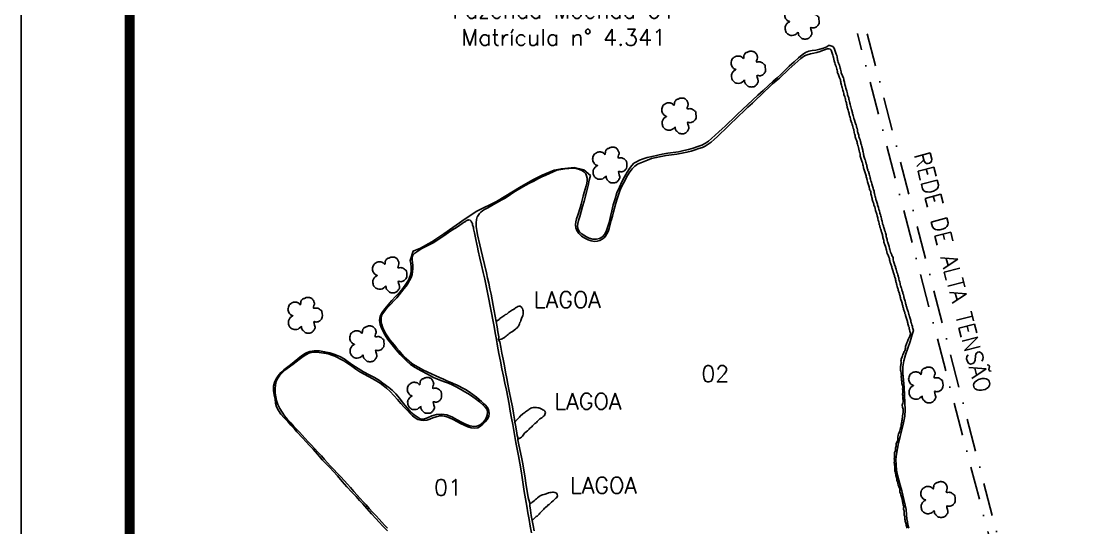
# Model space of a CAD drawing. Header units: metres. Extents: x 731556 to 734181, y 7842245 to 7845957.
# Drawn here: x 731556 to 732768, y 7844543 to 7845126 of the extents above; entities that cross this region are included whole.
import ezdxf
from ezdxf.enums import TextEntityAlignment as Align

# ---------------------------------------------------------------- set-up
doc = ezdxf.new("R2010")
doc.units = ezdxf.units.M
doc.header["$LTSCALE"] = 0.6
for name, pattern in [('CONTINUO', [0]), ('DASHDOT', [25.4, 12.7, -6.35, 0, -6.35]), ('LIN0', [0])]:
    doc.linetypes.add(name, pattern=pattern)
for name, color, linetype in [('0114001293', 1, 'Continuous'), ('0114001293001', 5, 'Continuous'), ('0114001293002', 5, 'Continuous'), ('LAGOA', 7, 'Continuous'), ('MARGEM', 5, 'Continuous'), ('MATO', 94, 'LIN0'), ('REDE_DE_LUZ', 6, 'Continuous'), ('RESERVA', 3, 'Continuous'), ('TEXTO', 7, 'Continuous')]:
    doc.layers.add(name, color=color, linetype=linetype)
doc.styles.add('Simplex', font='simplex.shx')

# ---------------------------------------------------------------- blocks, each defined once
blk = doc.blocks.new('MATO')
at = {"layer": 'MATO', "linetype": 'CONTINUO'}
blk.add_lwpolyline([(733467.07, 7843526.15), (733466.34, 7843525.48), (733465.48, 7843524.72), (733464.52, 7843524), (733463.43, 7843523.71), (733462.33, 7843523.59), (733461.27, 7843523.63), (733460.4, 7843523.81), (733459.63, 7843524.12), (733458.95, 7843524.53), (733458.31, 7843525.01), (733457.76, 7843525.56), (733457.31, 7843526.14), (733457, 7843526.7), (733456.78, 7843527.31), (733456.63, 7843527.99), (733456.48, 7843528.9), (733456.41, 7843529.83), (733456.44, 7843530.73), (733456.67, 7843531.39), (733456.98, 7843531.95), (733457.33, 7843532.45), (733457.59, 7843532.9), (733457.89, 7843533.32), (733458.26, 7843533.73), (733458.98, 7843534.19), (733459.65, 7843534.63), (733460.14, 7843535), (733459.93, 7843535.15), (733459.49, 7843535.26), (733458.95, 7843535.38), (733458.56, 7843535.6), (733458.17, 7843535.92), (733457.77, 7843536.35), (733457.27, 7843536.98), (733456.79, 7843537.71), (733456.39, 7843538.52), (733456.18, 7843539.35), (733456.09, 7843540.22), (733456.14, 7843541.11), (733456.39, 7843542.09), (733456.74, 7843543.01), (733457.14, 7843543.81), (733457.44, 7843544.23), (733457.78, 7843544.53), (733458.18, 7843544.78), (733458.76, 7843545.2), (733459.41, 7843545.6), (733460.09, 7843545.95), (733460.78, 7843546.11), (733461.45, 7843546.2), (733462.1, 7843546.21), (733462.67, 7843546.19), (733463.21, 7843546.11), (733463.7, 7843545.98), (733464.14, 7843545.84), (733464.55, 7843545.65), (733464.97, 7843545.4), (733465.47, 7843544.85), (733465.95, 7843544.38), (733466.36, 7843544.16), (733466.56, 7843544.8), (733466.69, 7843545.65), (733466.77, 7843546.53), (733466.86, 7843546.91), (733466.97, 7843547.21), (733467.13, 7843547.47), (733467.41, 7843547.93), (733467.75, 7843548.38), (733468.16, 7843548.79), (733468.65, 7843549.02), (733469.17, 7843549.2), (733469.71, 7843549.35), (733470.2, 7843549.6), (733470.7, 7843549.83), (733471.22, 7843550.02), (733471.77, 7843550.13), (733472.34, 7843550.18), (733472.91, 7843550.18), (733473.47, 7843550.15), (733474, 7843550.07), (733474.51, 7843549.95), (733474.98, 7843549.77), (733475.42, 7843549.54), (733475.82, 7843549.26), (733476.17, 7843548.97), (733476.49, 7843548.62), (733476.79, 7843548.22), (733477.1, 7843547.71), (733477.39, 7843547.14), (733477.63, 7843546.54), (733477.83, 7843546.01), (733477.95, 7843545.4), (733477.96, 7843544.68), (733477.62, 7843543.5), (733477.31, 7843542.34), (733477.19, 7843541.37), (733477.8, 7843541.2), (733478.61, 7843541.26), (733479.52, 7843541.4), (733480.19, 7843541.33), (733480.83, 7843541.18), (733481.44, 7843540.94), (733482.09, 7843540.51), (733482.7, 7843540.01), (733483.25, 7843539.5), (733483.67, 7843539.27), (733484.01, 7843538.94), (733484.26, 7843538.36), (733484.46, 7843536.92), (733484.56, 7843535.33), (733484.53, 7843533.79), (733484.26, 7843532.92), (733483.87, 7843532.26), (733483.41, 7843531.75), (733482.98, 7843531.21), (733482.49, 7843530.76), (733481.92, 7843530.39), (733481.18, 7843530.09), (733480.38, 7843529.88), (733479.58, 7843529.76), (733478.72, 7843529.99), (733478, 7843530.12), (733477.53, 7843529.94), (733477.78, 7843528.67), (733478.2, 7843527.17), (733478.62, 7843525.68), (733478.59, 7843524.92), (733478.41, 7843524.34), (733478.12, 7843523.86), (733477.76, 7843523.24), (733477.34, 7843522.66), (733476.89, 7843522.12), (733476.47, 7843521.69), (733476.03, 7843521.33), (733475.53, 7843521.04), (733474.92, 7843520.82), (733474.27, 7843520.66), (733473.6, 7843520.57), (733472.94, 7843520.56), (733472.3, 7843520.6), (733471.69, 7843520.69), (733471.19, 7843520.74), (733470.72, 7843520.87), (733470.26, 7843521.09), (733469.7, 7843521.56), (733469.14, 7843522.12), (733468.61, 7843522.71), (733468.17, 7843523.16), (733467.79, 7843523.64), (733467.5, 7843524.16), (733467.38, 7843524.96), (733467.28, 7843525.73), (733467.15, 7843526.37)], dxfattribs=at)

msp = doc.modelspace()

# ---------------------------------------------------------------- linework, layer by layer
at = {"layer": '0114001293'}
msp.add_lwpolyline([(732578.1, 7844543.2), (732577, 7844546.9), (732576.3, 7844550.5), (732575.8, 7844554), (732575.3, 7844558.4), (732574.8, 7844564.5), (732570.1, 7844586.1), (732568, 7844592.6), (732566.5, 7844598.5), (732565.1, 7844604.2), (732563.8, 7844609.8), (732563.3, 7844615.8), (732563.2, 7844621.9), (732563.8, 7844628.1), (732564.8, 7844634.7), (732566.2, 7844641.3), (732568, 7844648.4), (732570.1, 7844656.2), (732572, 7844664.3), (732573.3, 7844671.8), (732573.8, 7844679.3), (732573.6, 7844687.4), (732573.1, 7844696), (732572.5, 7844704.8), (732571.8, 7844713.3), (732571.2, 7844721.3), (732571, 7844728.7), (732572.1, 7844735.6), (732574.1, 7844742.3), (732576.8, 7844750.2), (732579.5, 7844757.9), (732582, 7844765.9), (732583.3, 7844770.2), (732583.2, 7844770.5), (732582.6, 7844772.5), (732582.3, 7844773.4), (732582.3, 7844773.7), (732582.3, 7844775.5), (732581.6, 7844776.5), (732581.6, 7844776.8), (732581.1, 7844778.3), (732580.7, 7844779.2), (732580.6, 7844779.6), (732580.5, 7844780.4), (732580.3, 7844781.8), (732579.3, 7844785.4), (732578.9, 7844786.6), (732578.5, 7844787.9), (732578.1, 7844788.9), (732577.5, 7844790.7), (732577.2, 7844792.1), (732576.8, 7844793), (732576.5, 7844794.1), (732576, 7844795.3), (732575.7, 7844796), (732575.6, 7844797.2), (732575.1, 7844798.5), (732574.8, 7844799.6), (732574.6, 7844800.8), (732574.3, 7844801.5), (732574.2, 7844802.5), (732573.9, 7844804), (732573.4, 7844805.4), (732572.7, 7844807.2), (732572.5, 7844807.9), (732572.3, 7844808.8), (732572.1, 7844809.8), (732571.7, 7844811.2), (732571.4, 7844812.1), (732571.2, 7844812.8), (732571, 7844814.1), (732570.2, 7844816), (732570, 7844816.6), (732569.8, 7844817.5), (732569.5, 7844819), (732569.1, 7844819.9), (732568.9, 7844820.8), (732568.5, 7844821.9), (732568.1, 7844823.5), (732568, 7844824.4), (732567.6, 7844825.8), (732567.1, 7844827.2), (732566.9, 7844827.7), (732566.7, 7844829.3), (732566.4, 7844830.8), (732565.7, 7844832.6), (732565.6, 7844833.2), (732565.4, 7844834.5), (732564.9, 7844835.7), (732564.7, 7844836.6), (732564.3, 7844837.6), (732563.5, 7844840.8), (732562.7, 7844842.7), (732562.5, 7844843.6), (732562.1, 7844844.8), (732561.7, 7844845.8), (732561.5, 7844846.6), (732561.2, 7844847.7), (732560.9, 7844849), (732560.5, 7844849.9), (732560, 7844851.5), (732559.9, 7844852.1), (732559.8, 7844854.2), (732559.1, 7844855.6), (732558.6, 7844856.5), (732558.3, 7844857.2), (732557.9, 7844858.3), (732557.3, 7844859.6), (732557, 7844860.3), (732556.5, 7844862), (732556, 7844863.6), (732555.8, 7844864.7), (732555.2, 7844866.8), (732555, 7844868), (732554.2, 7844870.3), (732553.8, 7844871.5), (732553.5, 7844872.3), (732553.3, 7844873), (732553.1, 7844873.6), (732553, 7844874.8), (732552.8, 7844876.1), (732552.4, 7844877.2), (732552.1, 7844878.2), (732552, 7844879), (732551.8, 7844880.3), (732551.5, 7844881.4), (732551.3, 7844882.5), (732550.7, 7844884.1), (732550.3, 7844885), (732550.1, 7844885.4), (732550, 7844886.4), (732549.5, 7844887.8), (732549.3, 7844888.6), (732549, 7844889.6), (732548.7, 7844890.8), (732548.2, 7844892.3), (732547.9, 7844893), (732547.8, 7844893.7), (732547.2, 7844896.2), (732546.8, 7844897.3), (732546.6, 7844898.1), (732546.4, 7844899.3), (732546.1, 7844900.6), (732545.9, 7844901.9), (732545.5, 7844903.3), (732544.8, 7844905.2), (732544.6, 7844906.2), (732544.2, 7844907.6), (732543.8, 7844908.6), (732543.6, 7844909.3), (732543.1, 7844911.6), (732542.4, 7844913.8), (732542, 7844914.8), (732541.8, 7844915.6), (732541.4, 7844916.9), (732541.1, 7844918), (732540.7, 7844919), (732540.4, 7844920.1), (732540.1, 7844920.8), (732540, 7844921.6), (732539.7, 7844923.2), (732539.2, 7844924.4), (732538.8, 7844925.9), (732538.4, 7844928), (732538.3, 7844929.1), (732538, 7844930.6), (732537.5, 7844932.3), (732537, 7844933.2), (732536.8, 7844933.9), (732536.3, 7844936.3), (732535.5, 7844939), (732535, 7844940.5), (732534.5, 7844941.7), (732534.3, 7844942.2), (732533.9, 7844944.3), (732533.6, 7844945.3), (732533.4, 7844946.4), (732533, 7844947.6), (732532.8, 7844948.7), (732532.5, 7844950.5), (732531.5, 7844953.1), (732531, 7844954.1), (732530.7, 7844955), (732530.4, 7844956.3), (732530.1, 7844957.1), (732530, 7844957.9), (732529.7, 7844959), (732529.5, 7844960.4), (732529.1, 7844961.8), (732528.8, 7844962.6), (732528.7, 7844963.6), (732528.3, 7844965.4), (732527.6, 7844966.8), (732527.3, 7844967.4), (732526.7, 7844969.5), (732526.4, 7844970.7), (732526.1, 7844971.6), (732525.9, 7844972.5), (732525.8, 7844973.7), (732525.6, 7844975.5), (732525.2, 7844976.7), (732524.9, 7844977.7), (732523.9, 7844981.9), (732523.5, 7844983.4), (732523, 7844984.6), (732522.8, 7844985.4), (732522.6, 7844986.3), (732522.3, 7844987.7), (732522, 7844989.4), (732521.3, 7844990.9), (732520.8, 7844992.1), (732520.4, 7844993.1), (732520.3, 7844993.5), (732520.3, 7844995.1), (732519.8, 7844997), (732519.3, 7844998.1), (732519.1, 7844998.7), (732519, 7844999.5), (732518.8, 7845001), (732518.5, 7845002.6), (732517.9, 7845004.2), (732517.6, 7845005.3), (732517.3, 7845006.9), (732516.7, 7845007.8), (732516.6, 7845008.2), (732516.3, 7845009.6), (732515.5, 7845012.1), (732515, 7845013.2), (732514.8, 7845013.7), (732514.7, 7845014.5), (732514.5, 7845016), (732514, 7845017.6), (732513.6, 7845018.6), (732513.3, 7845019.5), (732513.1, 7845020.7), (732512.4, 7845023.2), (732512.2, 7845024.5), (732511.7, 7845025.9), (732511.3, 7845027.3), (732511, 7845028.2), (732510.5, 7845030.5), (732510.3, 7845031.8), (732509.9, 7845033.7), (732509.4, 7845035.1), (732509.1, 7845036), (732508.9, 7845037.3), (732508.5, 7845038.7), (732508, 7845040.1), (732507.6, 7845041.3), (732507.3, 7845042.3), (732507, 7845043.8), (732506.6, 7845045.4), (732506.2, 7845046.7), (732505.9, 7845047.8), (732505.6, 7845049), (732505.2, 7845050.7), (732504.8, 7845051.9), (732504.5, 7845053.2), (732503.8, 7845055.7), (732503.7, 7845056.8), (732503.4, 7845058.3), (732503.1, 7845059.3), (732502.8, 7845060.8), (732501.8, 7845062.6), (732501.5, 7845063.4), (732500.7, 7845065.5), (732500.2, 7845066.7), (732500, 7845067.3), (732500.2, 7845067.7), (732499.5, 7845070.6), (732499, 7845072), (732498.1, 7845075.3), (732497.5, 7845076.8), (732497.1, 7845077.8), (732496.8, 7845078.8), (732496.4, 7845080.5), (732496, 7845081.5), (732495.4, 7845084.8), (732495, 7845086.3), (732494.5, 7845087.9), (732492.2, 7845095), (732490.4, 7845096.7), (732489.5, 7845097.3), (732487.2, 7845098.1), (732485.5, 7845098.1), (732483.5, 7845096.6), (732479.7, 7845094.9), (732475.5, 7845093.6), (732471.1, 7845092.8), (732466.9, 7845092.3), (732462.9, 7845091.5), (732459.1, 7845089.9), (732455.3, 7845087.3), (732451, 7845083.7), (732445.9, 7845079.3), (732440.4, 7845074.3), (732435.3, 7845069.1), (732430.7, 7845064.8), (732426.5, 7845060.9), (732422, 7845057), (732416.4, 7845051.9), (732410.4, 7845046.2), (732404.4, 7845040.7), (732386.5, 7845024.4), (732380.9, 7845019.1), (732375.4, 7845013.6), (732370.5, 7845008.9), (732366.6, 7845005.1), (732363.3, 7845002), (732359.5, 7844998.8), (732350.9, 7844990.9), (732347.4, 7844987.9), (732344, 7844985.6), (732339.9, 7844983.5), (732335.2, 7844981.7), (732330, 7844980), (732324.6, 7844978.6), (732318.9, 7844977.1), (732312.9, 7844975.8), (732306.8, 7844974.8), (732300.5, 7844974.2), (732294.2, 7844973.1), (732282.5, 7844970.4), (732277, 7844969.1), (732272.2, 7844967.7), (732268, 7844966), (732264.5, 7844964.4), (732261.7, 7844962.7), (732259.1, 7844960.1), (732256.5, 7844956.5), (732253.7, 7844952.2), (732250.8, 7844947.1), (732247.9, 7844941.3), (732244.9, 7844935.1), (732242.1, 7844928.5), (732240, 7844921.7), (732237.9, 7844914.9), (732236.1, 7844908), (732234.5, 7844901.3), (732233, 7844894.6), (732231.4, 7844888.6), (732229.7, 7844884.2), (732227.8, 7844880.8), (732225.4, 7844878.2), (732222, 7844876.3), (732218.4, 7844875.3), (732214.2, 7844875.5), (732210.3, 7844876.5), (732206.9, 7844878), (732203.8, 7844879.9), (732201.1, 7844882), (732199.1, 7844883.9), (732197.8, 7844885.9), (732197.1, 7844887.8), (732196.8, 7844890.2), (732197, 7844893.2), (732197.8, 7844896.9), (732199.2, 7844901.5), (732200.9, 7844907), (732202.6, 7844912.9), (732204.2, 7844919.1), (732207.4, 7844930.9), (732208.8, 7844937), (732210, 7844943), (732211.5, 7844948.6), (732203.9, 7844955.2), (732192.9, 7844957.7), (732178.2, 7844956.3), (732170, 7844954.5), (732156, 7844948.8), (732145.2, 7844943.4), (732131.9, 7844935.9), (732103.4, 7844918.5), (732081, 7844907.7), (732067.5, 7844898.7), (732042.9, 7844881.5), (732029.2, 7844872.3), (732016.2, 7844865.2), (732012.3, 7844863.6), (732008.4, 7844862.1), (732007.4, 7844861.7), (732004.2, 7844850.7), (732005, 7844847.4), (732005.3, 7844843.1), (732005.2, 7844838.3), (732004.3, 7844833.1), (732002.3, 7844828.2), (731999.1, 7844823.5), (731995.6, 7844818.8), (731991.7, 7844814), (731987.4, 7844809.3), (731983, 7844804.7), (731975, 7844795.2), (731971.8, 7844790.9), (731969.7, 7844786.7), (731968.8, 7844782), (731969.6, 7844777.2), (731971.4, 7844772.2), (731974.5, 7844766.3), (731978.6, 7844760), (731983.4, 7844753.9), (731988.1, 7844748.1), (731992.6, 7844742.8), (731996.8, 7844738.4), (732000.7, 7844734.9), (732004.5, 7844731.4), (732009.9, 7844727.8), (732016.8, 7844724), (732024.1, 7844720), (732030.9, 7844716.4), (732037.4, 7844713.6), (732043.6, 7844711.3), (732048.4, 7844709.8), (732052.5, 7844708.1), (732057.8, 7844705.3), (732065.2, 7844701.2), (732072.3, 7844696.8), (732078.8, 7844692.3), (732083.8, 7844688.2), (732087.8, 7844684.9), (732090.5, 7844682.4), (732092.2, 7844679.9), (732093.2, 7844677), (732092.9, 7844672.9), (732091.1, 7844668.7), (732088.1, 7844664.8), (732084.6, 7844662), (732081, 7844660.4), (732077.3, 7844660), (732072.9, 7844660.6), (732067.9, 7844662.7), (732063.2, 7844664.9), (732058.4, 7844667.7), (732052.8, 7844670.7), (732046.5, 7844673.4), (732040.3, 7844674.3), (732034.6, 7844673.9), (732029.1, 7844672.1), (732024, 7844669.9), (732019.5, 7844668.6), (732015.7, 7844669), (732012.1, 7844671), (732008.8, 7844673.4), (732005, 7844676.6), (732000.5, 7844681.4), (731996, 7844687), (731991.7, 7844692.7), (731987.5, 7844697.7), (731983.4, 7844701.8), (731979.4, 7844705), (731972.8, 7844710), (731968.7, 7844712.9), (731962.9, 7844716.3), (731956.8, 7844719.5), (731950.3, 7844722.7), (731944.1, 7844726.6), (731938.3, 7844730.6), (731932.9, 7844734.4), (731928, 7844737.7), (731923.1, 7844740.6), (731917.5, 7844742.9), (731911.7, 7844744.7), (731905.6, 7844746), (731899.7, 7844746.9), (731893.9, 7844747.1), (731888.6, 7844746.2), (731883.6, 7844744.3), (731879, 7844741.3), (731874.8, 7844737.9), (731870.5, 7844734.3), (731866.4, 7844731), (731858.6, 7844725.1), (731855.3, 7844722), (731852.3, 7844718.4), (731849.8, 7844714.7), (731848, 7844710.6), (731847, 7844706.2), (731847, 7844701.5), (731847.6, 7844696.5), (731848.6, 7844691.6), (731849.3, 7844687), (731850.4, 7844682.5), (731852.4, 7844678.4), (731855.3, 7844674.2), (731859.2, 7844670), (731863.3, 7844665.7), (731866.9, 7844661.5), (731870.5, 7844657.6), (731873.7, 7844654), (731880.2, 7844646.8), (731884.4, 7844642.4), (731888.4, 7844638.1), (731892.4, 7844633.8), (731899.6, 7844625.6), (731902.8, 7844621.8), (731905.9, 7844618.5), (731909, 7844615.6), (731912.1, 7844612.6), (731915.6, 7844608.7), (731920.3, 7844603.2), (731925.8, 7844596.9), (731931.4, 7844590.8), (731937, 7844584.7), (731942.1, 7844579.5), (731945.9, 7844575.1), (731949.5, 7844571), (731954.3, 7844565.7), (731959.6, 7844559.6), (731964.6, 7844554.2), (731972.8, 7844545.6), (731977.9, 7844540.2)], dxfattribs=at)
at = {"layer": '0114001293001', "elevation": 672}
msp.add_lwpolyline([(731978.1, 7844543), (731974.6, 7844546.7), (731971.5, 7844550), (731968.4, 7844553.4), (731964.8, 7844557.2), (731960.9, 7844561.4), (731957, 7844565.8), (731953.3, 7844569.8), (731950, 7844573.6), (731946.5, 7844577.3), (731943, 7844581.2), (731939.2, 7844585.4), (731935.5, 7844589.7), (731931.9, 7844593.9), (731928.2, 7844598.1), (731924.3, 7844602.3), (731920.1, 7844606.5), (731916.2, 7844610.7), (731912.5, 7844614.4), (731909.1, 7844618.2), (731905.6, 7844622), (731901.9, 7844626.1), (731897.9, 7844630.4), (731894.1, 7844634.6), (731890.5, 7844638.5), (731886.9, 7844642.3), (731883.3, 7844646.2), (731879.9, 7844650), (731876.6, 7844653.4), (731873.6, 7844656.7), (731870.3, 7844660.1), (731866.7, 7844664.2), (731862.9, 7844668.2), (731859.5, 7844672.3), (731856.7, 7844676.5), (731854.1, 7844680.8), (731852, 7844685.3), (731850.4, 7844689.8), (731849.4, 7844694.3), (731848.9, 7844698.8), (731848.8, 7844703.5), (731849, 7844707.9), (731850, 7844711.9), (731851.8, 7844715.5), (731854.3, 7844719.1), (731857.4, 7844722.3), (731861.1, 7844725.4), (731865.4, 7844728.6), (731869.5, 7844731.5), (731873.1, 7844734.2), (731876.4, 7844737), (731879.3, 7844739.5), (731882, 7844741.4), (731884.7, 7844742.9), (731887.4, 7844744.2), (731890.4, 7844744.9), (731894.3, 7844745.3), (731899.5, 7844745.2), (731904.8, 7844744.4), (731909.7, 7844743.4), (731913.9, 7844742), (731917.4, 7844740.7), (731920.3, 7844739.4), (731923.3, 7844737.7), (731927.6, 7844735.6), (731932.2, 7844732.6), (731936.8, 7844729.2), (731941.5, 7844725.8), (731946.3, 7844722.8), (731951.3, 7844720), (731956.3, 7844717.4), (731961.1, 7844714.8), (731965.7, 7844712.2), (731969.6, 7844709.8), (731973.1, 7844707.2), (731976.7, 7844704.2), (731981, 7844700.1), (731985.3, 7844695.6), (731989.5, 7844691.1), (731993.4, 7844686.5), (731997.3, 7844682.2), (732000.9, 7844678.3), (732004.2, 7844674.8), (732006.9, 7844672.1), (732009.7, 7844669.9), (732013, 7844668.2), (732016.6, 7844667.1), (732019.9, 7844667), (732023.2, 7844667.4), (732026.7, 7844668.3), (732030.3, 7844669.9), (732034, 7844671.3), (732037.8, 7844672.1), (732041.4, 7844672.2), (732045.2, 7844671.6), (732049.3, 7844670), (732053.6, 7844667.9), (732057.7, 7844665.6), (732061.9, 7844663.6), (732066.1, 7844661.7), (732070.3, 7844659.8), (732074.4, 7844658.5), (732078.2, 7844658), (732081.9, 7844658.5), (732085, 7844660.4), (732087.8, 7844662.7), (732090.6, 7844665.5), (732093.1, 7844668.6), (732094.5, 7844671.8), (732095, 7844674.8), (732094.7, 7844677.8), (732093.9, 7844680.3), (732092.7, 7844682.3), (732090.9, 7844684.4), (732088.6, 7844686.5), (732086.2, 7844688.7), (732083.6, 7844691), (732080.3, 7844693.9), (732076.3, 7844696.7), (732072, 7844699.8), (732067.8, 7844702.4), (732063.8, 7844704.4), (732060.4, 7844706.2), (732057.3, 7844707.8), (732054.5, 7844709.1), (732052.2, 7844710.1), (732050, 7844711), (732046.5, 7844712.4), (732042.6, 7844714.3), (732038, 7844716.3), (732033.5, 7844718.3), (732028.7, 7844720.5), (732023.8, 7844722.8), (732018.8, 7844725.3), (732014, 7844727.8), (732009.7, 7844730.2), (732006.1, 7844732.6), (732002.8, 7844735.1), (732000, 7844737.7), (731997.3, 7844740.2), (731994.4, 7844743.3), (731991.4, 7844746.9), (731988.5, 7844750.3), (731985.9, 7844753.5), (731983.3, 7844756.6), (731980.8, 7844759.6), (731978.5, 7844762.9), (731976.2, 7844766.5), (731974.2, 7844770.1), (731972.7, 7844773.6), (731971.7, 7844777.1), (731970.9, 7844780.4), (731970.6, 7844783.2), (731970.9, 7844785.7), (731971.7, 7844788.4), (731973.3, 7844791.2), (731976, 7844794.4), (731979.3, 7844797.9), (731982.3, 7844801.2), (731985.5, 7844804.5), (731988.8, 7844807.9), (731991.5, 7844811.4), (731994.2, 7844814.8), (731996.9, 7844818.1), (731999.5, 7844821.3), (732001.7, 7844824.7), (732003.5, 7844828), (732005.2, 7844831.2), (732006.3, 7844834.7), (732006.8, 7844838), (732007.2, 7844841.6), (732007.1, 7844845.1), (732006.9, 7844848.6), (732006.5, 7844851.7), (732006.3, 7844854.6), (732007, 7844856.9), (732009.6, 7844859.3), (732013, 7844861.7), (732016.8, 7844864.2), (732021.3, 7844866.4), (732026, 7844868.7), (732030.5, 7844871.2), (732034.8, 7844873.8), (732039.3, 7844876.8), (732043.9, 7844880), (732048.3, 7844883.2), (732053, 7844886), (732057.4, 7844888.8), (732061.1, 7844891.4), (732064.1, 7844893.5), (732066.3, 7844894.9), (732067.8, 7844895.8), (732068.7, 7844896.4), (732069.4, 7844896.8), (732070, 7844897.1), (732070.7, 7844897.3), (732071.7, 7844897.4), (732073.1, 7844897.1), (732073.4, 7844896.8), (732074.5, 7844896.1), (732074.7, 7844895), (732075.7, 7844893.4), (732076, 7844891.7), (732076.9, 7844888.9), (732077, 7844887.3), (732078, 7844882.5), (732079.8, 7844874.9), (732080.8, 7844869.6), (732081.7, 7844866), (732082.5, 7844861.8), (732084.4, 7844853.6), (732086.3, 7844845.3), (732088.2, 7844837.1), (732090, 7844829.3), (732091.7, 7844821.8), (732093.3, 7844814.2), (732094.8, 7844806.3), (732096.2, 7844798.3), (732097.7, 7844790.5), (732099.2, 7844782.8), (732100.8, 7844775.1), (732102.1, 7844767.5), (732103.5, 7844760.1), (732104.8, 7844752.3), (732106.2, 7844744), (732107.9, 7844735.2), (732109.7, 7844726.4), (732111.5, 7844717.8), (732113.2, 7844709.7), (732114.9, 7844701.7), (732116.5, 7844693.6), (732118, 7844685.5), (732119.2, 7844677.5), (732120.6, 7844669.7), (732122.1, 7844662.3), (732123.4, 7844655.4), (732124.5, 7844648.7), (732125.9, 7844641.7), (732127.4, 7844634.1), (732128.9, 7844626.1), (732130.4, 7844617.7), (732131.8, 7844609.2), (732132.9, 7844601.2), (732134.2, 7844593.3), (732135.4, 7844585.2), (732136.7, 7844576.8), (732138.3, 7844568.6), (732139.7, 7844560.7), (732140.9, 7844553.1), (732142.1, 7844545.5), (732143.6, 7844537.6)], dxfattribs=at)
at = {"layer": '0114001293002', "elevation": 667.2}
msp.add_lwpolyline([(732146.7, 7844539.9), (732145.5, 7844546.2), (732144.5, 7844551.9), (732145.9, 7844553.5), (732147, 7844554.3), (732147.9, 7844555.4), (732149.2, 7844556.4), (732150.3, 7844557.1), (732151.4, 7844558.2), (732152.4, 7844559.2), (732153.3, 7844560.2), (732154.2, 7844561.3), (732156, 7844563), (732157, 7844564.1), (732157.9, 7844565.1), (732158.9, 7844566), (732160, 7844567), (732162.1, 7844568.9), (732162.9, 7844569.8), (732163.9, 7844570.5), (732164.8, 7844571.3), (732166.7, 7844572.9), (732168.7, 7844574.7), (732170.9, 7844576.8), (732171.7, 7844577.5), (732172.4, 7844578.2), (732173.2, 7844579), (732173.5, 7844580.2), (732173.4, 7844581.7), (732172.8, 7844582.9), (732171.8, 7844583.7), (732170.6, 7844584.2), (732169.2, 7844584.5), (732167.9, 7844584.5), (732166.5, 7844584.3), (732164.8, 7844584), (732163.2, 7844583.6), (732160.5, 7844582.6), (732159.3, 7844582.1), (732158, 7844581.7), (732156.6, 7844581.3), (732155.2, 7844581), (732153.9, 7844580.4), (732152.7, 7844579.5), (732150.5, 7844577.9), (732149.4, 7844576.9), (732148.3, 7844576), (732147.3, 7844575.1), (732145.2, 7844573.3), (732144.1, 7844572.5), (732143.2, 7844571.9), (732142.4, 7844571.9), (732141.7, 7844571.7), (732140.1, 7844578.5), (732138.8, 7844585.6), (732137.7, 7844592), (732135.9, 7844603.3), (732134.8, 7844610), (732133.6, 7844617.2), (732132.2, 7844624.7), (732129.3, 7844638.9), (732128.2, 7844644.8), (732129.7, 7844646.1), (732131, 7844646.9), (732132.2, 7844647.7), (732133.3, 7844648.8), (732134.2, 7844650), (732134.8, 7844651.2), (732135.6, 7844652.2), (732138, 7844654.1), (732139.1, 7844655), (732140.1, 7844655.9), (732141, 7844657), (732142, 7844658), (732144, 7844659.8), (732144.9, 7844660.7), (732145.8, 7844661.7), (732146.7, 7844662.6), (732147.6, 7844663.4), (732148.5, 7844664), (732149.5, 7844664.8), (732150.3, 7844665.6), (732151.1, 7844666.5), (732151.9, 7844667.4), (732152.6, 7844668.2), (732153.4, 7844668.8), (732155.5, 7844670.1), (732156.4, 7844670.9), (732157.3, 7844671.4), (732158.1, 7844672), (732158.8, 7844672.8), (732159.1, 7844673.8), (732159.6, 7844674.9), (732159.7, 7844676.2), (732159.1, 7844677.6), (732158.1, 7844678.6), (732156.9, 7844679.3), (732155.8, 7844679.9), (732153.4, 7844681), (732152.1, 7844681.4), (732151, 7844681.6), (732149.6, 7844681.7), (732146.9, 7844681.9), (732145.6, 7844681.8), (732144.3, 7844681.6), (732143, 7844681), (732142, 7844680.4), (732140.8, 7844679.6), (732139.8, 7844678.9), (732139, 7844678.4), (732137, 7844676.8), (732135.9, 7844676.1), (732134.9, 7844675.2), (732133.8, 7844674.4), (732130.9, 7844671.8), (732129.9, 7844670.9), (732129.1, 7844669.8), (732128.2, 7844668.9), (732127.2, 7844667.9), (732125.5, 7844666.2), (732124.7, 7844665.1), (732124.1, 7844668.3), (732123, 7844675.5), (732121.8, 7844682.7), (732120.5, 7844689.6), (732117.7, 7844702.4), (732116.5, 7844708.6), (732115.3, 7844715.3), (732114, 7844722.4), (732112.5, 7844729.9), (732111.1, 7844737.3), (732109.6, 7844744.4), (732108.3, 7844751.1), (732107.2, 7844757.2), (732105.9, 7844760), (732108.8, 7844760.3), (732110, 7844760.8), (732111.3, 7844761.7), (732112.5, 7844762.4), (732113.6, 7844763.1), (732114.7, 7844764), (732115.8, 7844764.9), (732117, 7844765.8), (732118.1, 7844766.8), (732119.3, 7844767.5), (732120.5, 7844768.3), (732121.7, 7844769.1), (732125.3, 7844771.8), (732126.3, 7844772.6), (732127.4, 7844773.4), (732128.2, 7844774.5), (732128.9, 7844775.5), (732129.5, 7844776.9), (732129.8, 7844778.2), (732130.4, 7844779.5), (732131, 7844780.5), (732131.4, 7844782), (732131.8, 7844783), (732132.1, 7844784.2), (732132.7, 7844785.3), (732133.3, 7844786.5), (732133.7, 7844787.7), (732134, 7844789), (732134.2, 7844790.4), (732134.2, 7844791.7), (732134.1, 7844793.1), (732133.7, 7844794.3), (732133.3, 7844795.6), (732132.7, 7844796.6), (732131.9, 7844797.5), (732130.9, 7844798.2), (732129.4, 7844798.4), (732127.9, 7844798), (732126.7, 7844797.2), (732125.4, 7844796.3), (732124.4, 7844795.5), (732123.2, 7844794.6), (732121.9, 7844794.1), (732120.7, 7844793.3), (732119.6, 7844792.4), (732118.4, 7844791.7), (732117.2, 7844790.9), (732116.2, 7844790), (732115.2, 7844789.3), (732114, 7844788.6), (732112.9, 7844787.9), (732109.7, 7844785.8), (732107.4, 7844784), (732106.4, 7844783.1), (732105.5, 7844782.4), (732104.5, 7844781.7), (732103, 7844780.8), (732101.9, 7844786.8), (732100.8, 7844792.9), (732099.6, 7844799.2), (732098.4, 7844805.6), (732097.2, 7844812), (732095.9, 7844818.4), (732094.6, 7844824.6), (732093.3, 7844830.6), (732091.9, 7844836.6), (732087.3, 7844855.8), (732085.8, 7844862.3), (732084.3, 7844868.8), (732081.7, 7844880.3), (732080.8, 7844885.4), (732080.2, 7844890), (732080, 7844894.3), (732080.5, 7844897.9), (732081.3, 7844900.9), (732081.7, 7844901.6), (732082.3, 7844902.5), (732083.2, 7844903.9), (732084.1, 7844905), (732085.4, 7844906.3), (732087.2, 7844907.8), (732089.7, 7844909.3), (732092.7, 7844911), (732096.1, 7844912.9), (732099.9, 7844915.1), (732104.2, 7844917.5), (732108.7, 7844920), (732113.3, 7844922.6), (732117.9, 7844925.5), (732122.4, 7844928.5), (732127.1, 7844931.5), (732131.8, 7844934.4), (732136.6, 7844937.1), (732141.5, 7844939.6), (732146.4, 7844942.1), (732151.2, 7844944.6), (732155.7, 7844946.9), (732160.1, 7844949), (732164.4, 7844951), (732168.7, 7844952.9), (732173, 7844954.5), (732177.4, 7844955.4), (732182, 7844956.1), (732186.6, 7844956.6), (732191.1, 7844956.8), (732195.3, 7844956.4), (732199, 7844955.5), (732201.7, 7844954.4), (732203.9, 7844952.8), (732206.2, 7844950.5), (732207, 7844948.1), (732207.7, 7844945.5), (732207.7, 7844942.6), (732207.3, 7844939.7), (732206.7, 7844936.5), (732205.7, 7844932.9), (732204.5, 7844929.1), (732203.4, 7844924.8), (732201.1, 7844915.7), (732199.8, 7844911.4), (732196.9, 7844902.8), (732195.7, 7844898.8), (732194.8, 7844895.1), (732194.5, 7844891.7), (732194.8, 7844888.5), (732195.8, 7844885.4), (732198.1, 7844881.9), (732201.4, 7844878.8), (732205.2, 7844876.4), (732208.9, 7844874.5), (732212.5, 7844873.3), (732216.1, 7844872.7), (732219.5, 7844873), (732222.5, 7844873.9), (732225.2, 7844875.3), (732227.4, 7844876.9), (732229.1, 7844878.9), (732230.6, 7844881.3), (732231.9, 7844884.2), (732233.1, 7844887.8), (732234.4, 7844892.1), (732235.6, 7844897), (732236.9, 7844901.9), (732238.2, 7844906.9), (732240.9, 7844916.9), (732242.3, 7844921.7), (732243.8, 7844926.3), (732245.5, 7844930.9), (732247.4, 7844935.4), (732249.7, 7844939.9), (732254.3, 7844948.5), (732256.8, 7844952.7), (732259.5, 7844956.3), (732262.5, 7844959.2), (732265.8, 7844961.4), (732269.5, 7844963.2), (732277.2, 7844966.2), (732281.8, 7844967.9), (732287.3, 7844969.1), (732293, 7844970.4), (732298.9, 7844971.4), (732311, 7844973.1), (732316.9, 7844974.1), (732322.6, 7844975.3), (732327.6, 7844976.7), (732332.2, 7844978.2), (732336.5, 7844979.4), (732340.4, 7844980.6), (732343.8, 7844982.2), (732347.2, 7844984.4), (732350.5, 7844987), (732353.9, 7844989.9), (732357.8, 7844993.3), (732361.8, 7844997.2), (732365.9, 7845001), (732369.8, 7845004.8), (732373.9, 7845008.9), (732378.1, 7845013.1), (732382.6, 7845017.6), (732387.6, 7845022.2), (732392.7, 7845027), (732398, 7845031.8), (732402.9, 7845036.5), (732407.6, 7845040.8), (732412.3, 7845045.3), (732416.9, 7845049.8), (732421.3, 7845053.8), (732425.4, 7845057.4), (732429.2, 7845060.5), (732432.7, 7845064), (732436.4, 7845067.3), (732440.1, 7845070.7), (732447, 7845077.1), (732450.4, 7845080.1), (732453.8, 7845082.9), (732457.8, 7845086), (732461.2, 7845087.1), (732465, 7845088.4), (732468.7, 7845089.3), (732472.3, 7845090.1), (732475.8, 7845091), (732478.8, 7845092.2), (732481, 7845093), (732484.2, 7845094), (732486.5, 7845094.1), (732487.7, 7845093.7), (732488, 7845093.5), (732488.7, 7845092.8), (732490.7, 7845086.7), (732491.1, 7845085.3), (732491.4, 7845084), (732492.1, 7845080.4), (732492.6, 7845079.3), (732492.9, 7845077.9), (732493.3, 7845076.5), (732493.8, 7845075.3), (732494.3, 7845074), (732495.2, 7845070.8), (732495.6, 7845069.5), (732495.9, 7845068.2), (732495.5, 7845067.2), (732496, 7845066.5), (732496.5, 7845065.3), (732496.9, 7845064.1), (732497.8, 7845062), (732498.1, 7845060.9), (732499, 7845059.4), (732499.2, 7845058.4), (732499.5, 7845057.2), (732499.8, 7845056.1), (732499.9, 7845055), (732500.6, 7845052.3), (732500.9, 7845050.9), (732501.3, 7845049.6), (732501.7, 7845048.1), (732502, 7845046.8), (732502.4, 7845045.5), (732502.7, 7845044.4), (732503.1, 7845042.9), (732503.4, 7845041.4), (732503.8, 7845040), (732504.3, 7845038.8), (732504.7, 7845037.5), (732505, 7845036.5), (732505.2, 7845035.1), (732505.6, 7845033.8), (732506.1, 7845032.5), (732506.4, 7845031.1), (732506.6, 7845029.8), (732507.1, 7845027.2), (732507.5, 7845026), (732507.9, 7845024.7), (732508.3, 7845023.6), (732508.5, 7845022.3), (732509.2, 7845019.7), (732509.5, 7845018.5), (732509.9, 7845017.3), (732510.2, 7845016.3), (732510.6, 7845015.2), (732510.8, 7845013.8), (732511, 7845012.6), (732511.3, 7845011.7), (732511.8, 7845010.8), (732512.4, 7845008.6), (732512.7, 7845007.3), (732513, 7845006.2), (732513.5, 7845005.4), (732513.7, 7845004.3), (732514.1, 7845003), (732514.6, 7845001.6), (732514.9, 7845000.3), (732515.1, 7844998.9), (732515.2, 7844997.8), (732515.6, 7844996.6), (732516, 7844995.7), (732516.3, 7844994.6), (732516.3, 7844993.1), (732516.6, 7844991.9), (732517.2, 7844990.6), (732517.7, 7844989.3), (732518.2, 7844988.2), (732518.4, 7844986.9), (732518.6, 7844985.6), (732518.9, 7844984.4), (732519.3, 7844983.2), (732519.8, 7844982.1), (732520.1, 7844980.9), (732521, 7844976.8), (732521.3, 7844975.5), (732521.7, 7844974.5), (732521.9, 7844973.2), (732522, 7844971.9), (732522.2, 7844970.7), (732522.5, 7844969.7), (732522.9, 7844968.5), (732523.5, 7844966.2), (732523.9, 7844965.2), (732524.5, 7844964), (732524.7, 7844963), (732524.9, 7844961.7), (732525.2, 7844960.7), (732525.6, 7844959.5), (732525.8, 7844958.3), (732526, 7844957.1), (732526.2, 7844956.1), (732526.6, 7844955.1), (732526.9, 7844953.8), (732527.3, 7844952.7), (732527.8, 7844951.6), (732528.6, 7844949.4), (732528.9, 7844948), (732529.1, 7844946.7), (732529.5, 7844945.4), (732529.7, 7844944.4), (732530, 7844943.5), (732530.4, 7844941.1), (732530.8, 7844940.1), (732531.3, 7844939), (732531.7, 7844937.8), (732532.4, 7844935.4), (732532.9, 7844932.9), (732533.3, 7844931.7), (732533.8, 7844930.8), (732534.1, 7844929.6), (732534.4, 7844928.5), (732534.4, 7844927.5), (732534.9, 7844925), (732535.4, 7844923.2), (732535.8, 7844922.1), (732536, 7844920.9), (732536.2, 7844919.8), (732536.6, 7844918.8), (732536.9, 7844917.8), (732537.3, 7844916.8), (732537.6, 7844915.8), (732537.9, 7844914.6), (732538.2, 7844913.5), (732538.7, 7844912.4), (732539.3, 7844910.6), (732539.7, 7844908.3), (732540, 7844907.3), (732540.4, 7844906.3), (732540.7, 7844905.2), (732541, 7844904), (732541.7, 7844902.1), (732542, 7844901), (732542.2, 7844899.8), (732542.5, 7844898.6), (732542.7, 7844897.3), (732543, 7844896.1), (732543.4, 7844895.1), (732543.9, 7844893), (732544, 7844891.8), (732544.5, 7844890.9), (732544.8, 7844889.7), (732545.1, 7844888.6), (732545.4, 7844887.4), (732545.8, 7844886.5), (732546.1, 7844885.5), (732546.2, 7844884.5), (732546.5, 7844883.6), (732547, 7844882.5), (732547.5, 7844881.4), (732547.6, 7844880.5), (732547.9, 7844879.5), (732548, 7844878.4), (732548.2, 7844877.2), (732548.6, 7844876), (732548.9, 7844875.1), (732549.1, 7844874.2), (732549.2, 7844873), (732549.4, 7844872), (732549.7, 7844870.9), (732550.1, 7844870.1), (732550.4, 7844869), (732551.1, 7844866.9), (732551.4, 7844865.8), (732551.9, 7844863.7), (732552.2, 7844862.6), (732552.7, 7844860.9), (732553.2, 7844858.8), (732553.7, 7844857.8), (732554.2, 7844856.8), (732554.6, 7844855.8), (732555, 7844854.7), (732555.5, 7844853.8), (732555.8, 7844853.2), (732555.9, 7844851.7), (732556.1, 7844850.6), (732556.7, 7844848.5), (732557.1, 7844847.7), (732557.3, 7844846.6), (732557.7, 7844845.6), (732557.9, 7844844.7), (732558.3, 7844843.5), (732558.6, 7844842.5), (732558.8, 7844841.5), (732559.7, 7844839.5), (732560.5, 7844836.5), (732560.9, 7844835.5), (732561.1, 7844834.5), (732561.5, 7844833.5), (732561.6, 7844832.5), (732561.8, 7844831.5), (732562.5, 7844829.7), (732562.7, 7844828.7), (732562.9, 7844827.5), (732563, 7844826.5), (732563.4, 7844825.6), (732563.8, 7844824.7), (732564, 7844823.7), (732564.1, 7844822.7), (732564.7, 7844820.7), (732565.1, 7844819.7), (732565.3, 7844818.7), (732565.6, 7844817.9), (732565.9, 7844816.6), (732566.1, 7844815.5), (732566.4, 7844814.7), (732567.1, 7844813), (732567.3, 7844811.9), (732567.6, 7844810.9), (732567.9, 7844810), (732568.2, 7844808.9), (732568.4, 7844807.9), (732568.6, 7844806.9), (732568.9, 7844805.9), (732569.7, 7844804), (732570, 7844802.9), (732570.3, 7844801.9), (732570.4, 7844800.7), (732570.7, 7844799.7), (732571, 7844798.6), (732571.3, 7844797.4), (732571.7, 7844796.2), (732571.9, 7844795), (732572.3, 7844793.9), (732572.7, 7844792.8), (732573, 7844791.7), (732573.4, 7844790.9), (732573.6, 7844789.7), (732574, 7844788.6), (732574.3, 7844787.6), (732574.7, 7844786.5), (732575.1, 7844785.4), (732575.5, 7844784.2), (732576.4, 7844780.9), (732576.6, 7844779.8), (732576.7, 7844778.9), (732576.9, 7844777.9), (732577.4, 7844776.9), (732577.7, 7844775.9), (732577.8, 7844775), (732578.3, 7844774.3), (732578.3, 7844773.2), (732578.5, 7844772.4), (732578.8, 7844771.4), (732579.3, 7844769.4), (732579.6, 7844768.4), (732579.8, 7844767.3), (732579.8, 7844766.2), (732579.6, 7844765), (732579.2, 7844764), (732578, 7844761.4), (732577.8, 7844760.8), (732577.2, 7844759.9), (732576.8, 7844758.7), (732576.6, 7844757.8), (732576.2, 7844757), (732575.7, 7844756.1), (732575.2, 7844755), (732574.9, 7844754), (732574.6, 7844753), (732574.3, 7844752.1), (732574.1, 7844749.9), (732573.9, 7844749.1), (732573.9, 7844748.2), (732573.4, 7844747.1), (732572.7, 7844746.1), (732572.2, 7844745), (732571.7, 7844743.9), (732571.3, 7844742.6), (732570.9, 7844741.4), (732570.4, 7844740.1), (732569.2, 7844737.5), (732569.1, 7844736.3), (732569, 7844735), (732569.1, 7844733.8), (732569.1, 7844732.6), (732568.9, 7844731.4), (732568.7, 7844730.2), (732568.4, 7844728.8), (732568.4, 7844727.4), (732568.4, 7844725.9), (732568.4, 7844724.6), (732568.9, 7844723.5), (732569.1, 7844721.2), (732569.3, 7844720), (732569.5, 7844718.8), (732569.3, 7844717.3), (732569.6, 7844714.7), (732569.6, 7844713.3), (732569.9, 7844712), (732570, 7844709.6), (732570.4, 7844708.4), (732570.6, 7844707.2), (732571, 7844705.8), (732571, 7844704.5), (732570.9, 7844703.2), (732571.1, 7844702), (732571.2, 7844700.6), (732571.2, 7844699.3), (732570.9, 7844696.7), (732571.4, 7844694.5), (732571.3, 7844693.2), (732571.3, 7844692), (732571.5, 7844690.7), (732571.4, 7844689.9), (732571.6, 7844688.2), (732571.3, 7844687), (732570.8, 7844685.8), (732570.5, 7844684.7), (732570.9, 7844682.4), (732571.3, 7844681.2), (732571.5, 7844679.9), (732571.6, 7844678.5), (732571.5, 7844677.3), (732571.4, 7844676.1), (732571.2, 7844674.2), (732570.9, 7844672.4), (732570.4, 7844667.8), (732570.1, 7844666.4), (732570, 7844665), (732569.3, 7844662.2), (732569.1, 7844660.7), (732568.9, 7844659.3), (732568.2, 7844656.6), (732567.8, 7844655.2), (732567.2, 7844653.9), (732566.9, 7844652.6), (732566.3, 7844651.4), (732565.8, 7844650.1), (732565.3, 7844647.6), (732565.2, 7844645), (732564.9, 7844643.7), (732563.6, 7844639.9), (732563.4, 7844638.7), (732563.3, 7844637.5), (732562.8, 7844635), (732562.7, 7844633.6), (732562.5, 7844632.3), (732561.7, 7844629.7), (732561.7, 7844628.4), (732561.7, 7844627), (732561.4, 7844624.2), (732561.3, 7844622.8), (732561.5, 7844621.5), (732561.4, 7844620.1), (732561.3, 7844618.8), (732561.4, 7844617.4), (732561.7, 7844616.1), (732561.8, 7844614.7), (732561.9, 7844613.4), (732561.9, 7844611.9), (732562, 7844610.6), (732562, 7844609.2), (732562.2, 7844607.9), (732562.6, 7844606.5), (732562.9, 7844605.2), (732563.1, 7844603.8), (732563.5, 7844602.6), (732563.7, 7844601.3), (732564.1, 7844599.1), (732564.3, 7844598), (732564.8, 7844596.8), (732565.2, 7844595.8), (732565.5, 7844594.9), (732565.9, 7844592.6), (732566.6, 7844591), (732567.1, 7844589.1), (732567.5, 7844588.3), (732567.8, 7844587.5), (732567.8, 7844586.5), (732567.7, 7844585.6), (732567.8, 7844584.5), (732568.8, 7844582.5), (732569, 7844581.3), (732569.2, 7844580.2), (732569.6, 7844579.1), (732569.8, 7844578), (732570.2, 7844576.9), (732570.5, 7844575.9), (732570.6, 7844574.8), (732570.8, 7844573.9), (732571.2, 7844572.8), (732571.3, 7844571.8), (732571.4, 7844570.8), (732571.5, 7844570), (732571.9, 7844569), (732572.1, 7844568), (732572.1, 7844567.1), (732572, 7844566.2), (732571.9, 7844565.1), (732572.2, 7844564), (732572.6, 7844563), (732572.7, 7844561.9), (732572.6, 7844560), (732572.7, 7844558.9), (732572.8, 7844558.1), (732573.2, 7844557.5), (732573.4, 7844556.7), (732573.3, 7844554.7), (732573.4, 7844553.6), (732573.7, 7844552.5), (732573.9, 7844551.3), (732574.2, 7844550), (732574.7, 7844548.8), (732575, 7844547.7), (732575.1, 7844546.5), (732575.7, 7844544.2), (732576, 7844543.1)], dxfattribs=at)
at = {"layer": 'LAGOA', "elevation": 667.2}
for points in [[(732103, 7844780.8), (732104.2, 7844774.7), (732105.2, 7844768.8), (732106.2, 7844762.9), (732105.9, 7844760), (732108.8, 7844760.3), (732110, 7844760.8), (732111.3, 7844761.7), (732112.5, 7844762.4), (732113.6, 7844763.1), (732114.7, 7844764), (732115.8, 7844764.9), (732117, 7844765.8), (732118.1, 7844766.8), (732119.3, 7844767.5), (732120.5, 7844768.3), (732121.7, 7844769.1), (732125.3, 7844771.8), (732126.3, 7844772.6), (732127.4, 7844773.4), (732128.2, 7844774.5), (732128.9, 7844775.5), (732129.5, 7844776.9), (732129.8, 7844778.2), (732130.4, 7844779.5), (732131, 7844780.5), (732131.4, 7844782), (732131.8, 7844783), (732132.1, 7844784.2), (732132.7, 7844785.3), (732133.3, 7844786.5), (732133.7, 7844787.7), (732134, 7844789), (732134.2, 7844790.4), (732134.2, 7844791.7), (732134.1, 7844793.1), (732133.7, 7844794.3), (732133.3, 7844795.6), (732132.7, 7844796.6), (732131.9, 7844797.5), (732130.9, 7844798.2), (732129.4, 7844798.4), (732127.9, 7844798), (732126.7, 7844797.2), (732125.4, 7844796.3), (732124.4, 7844795.5), (732123.2, 7844794.6), (732121.9, 7844794.1), (732120.7, 7844793.3), (732119.6, 7844792.4), (732118.4, 7844791.7), (732117.2, 7844790.9), (732116.2, 7844790), (732115.2, 7844789.3), (732114, 7844788.6), (732112.9, 7844787.9), (732109.7, 7844785.8), (732107.4, 7844784), (732106.4, 7844783.1), (732105.5, 7844782.4), (732104.5, 7844781.7)], [(732124.7, 7844665.1), (732125.5, 7844666.2), (732127.2, 7844667.9), (732128.2, 7844668.9), (732129.1, 7844669.8), (732129.9, 7844670.9), (732130.9, 7844671.8), (732133.8, 7844674.4), (732134.9, 7844675.2), (732135.9, 7844676.1), (732137, 7844676.8), (732139, 7844678.4), (732139.8, 7844678.9), (732140.8, 7844679.6), (732142, 7844680.4), (732143, 7844681), (732144.3, 7844681.6), (732145.6, 7844681.8), (732146.9, 7844681.9), (732149.6, 7844681.7), (732151, 7844681.6), (732152.1, 7844681.4), (732153.4, 7844681), (732155.8, 7844679.9), (732156.9, 7844679.3), (732158.1, 7844678.6), (732159.1, 7844677.6), (732159.7, 7844676.2), (732159.6, 7844674.9), (732159.1, 7844673.8), (732158.8, 7844672.8), (732158.1, 7844672), (732157.3, 7844671.4), (732156.4, 7844670.9), (732155.5, 7844670.1), (732153.4, 7844668.8), (732152.6, 7844668.2), (732151.9, 7844667.4), (732151.1, 7844666.5), (732150.3, 7844665.6), (732149.5, 7844664.8), (732148.5, 7844664), (732147.6, 7844663.4), (732146.7, 7844662.6), (732145.8, 7844661.7), (732144.9, 7844660.7), (732144, 7844659.8), (732142, 7844658), (732141, 7844657), (732140.1, 7844655.9), (732139.1, 7844655), (732138, 7844654.1), (732135.6, 7844652.2), (732134.8, 7844651.2), (732134.2, 7844650), (732133.3, 7844648.8), (732132.2, 7844647.7), (732131, 7844646.9), (732129.7, 7844646.1), (732128.2, 7844644.8), (732128.1, 7844647.3), (732127.4, 7844649.7), (732126.5, 7844655.1), (732125.3, 7844661.4)], [(732141.7, 7844571.7), (732142.4, 7844571.9), (732143.2, 7844571.9), (732144.1, 7844572.5), (732145.2, 7844573.3), (732147.3, 7844575.1), (732148.3, 7844576), (732149.4, 7844576.9), (732150.5, 7844577.9), (732152.7, 7844579.5), (732153.9, 7844580.4), (732155.2, 7844581), (732156.6, 7844581.3), (732158, 7844581.7), (732159.3, 7844582.1), (732160.5, 7844582.6), (732163.2, 7844583.6), (732164.8, 7844584), (732166.5, 7844584.3), (732167.9, 7844584.5), (732169.2, 7844584.5), (732170.6, 7844584.2), (732171.8, 7844583.7), (732172.8, 7844582.9), (732173.4, 7844581.7), (732173.5, 7844580.2), (732173.2, 7844579), (732172.4, 7844578.2), (732171.7, 7844577.5), (732170.9, 7844576.8), (732168.7, 7844574.7), (732166.7, 7844572.9), (732164.8, 7844571.3), (732163.9, 7844570.5), (732162.9, 7844569.8), (732162.1, 7844568.9), (732160, 7844567), (732158.9, 7844566), (732157.9, 7844565.1), (732157, 7844564.1), (732156, 7844563), (732154.2, 7844561.3), (732153.3, 7844560.2), (732152.4, 7844559.2), (732151.4, 7844558.2), (732150.3, 7844557.1), (732149.2, 7844556.4), (732147.9, 7844555.4), (732147, 7844554.3), (732145.9, 7844553.5), (732144.5, 7844551.9), (732143.5, 7844557.7), (732142.5, 7844563.9), (732141.7, 7844569)]]:
    msp.add_lwpolyline(points, close=True, dxfattribs=at)
at = {"layer": 'MARGEM', "color": 174, "linetype": 'LIN0'}
msp.add_line((731556.3, 7842244.7), (731556.3, 7845957.2), dxfattribs=at)
at = {"layer": 'MARGEM', "color": 174, "linetype": 'LIN0', "flags": 128}
msp.add_lwpolyline([(734181.3, 7842244.7), (734181.3, 7845957.2), (731556.3, 7845957.2), (731556.3, 7842244.7)], close=True, dxfattribs=at)
at = {"layer": 'MARGEM', "color": 174, "linetype": 'LIN0', "const_width": 11.4, "flags": 128}
msp.add_lwpolyline([(734056.3, 7842662.7), (734056.3, 7845832.2), (731681.3, 7845832.2), (731681.3, 7842662.7)], close=True, dxfattribs=at)
at = {"layer": 'REDE_DE_LUZ', "color": 6, "linetype": 'DASHDOT', "ltscale": 5}
for points, elevation in [([(732743.3, 7843675.9), (732757, 7844198.5), (732756, 7844207.3), (732518.8, 7845111.7)], 672.8), ([(732530.2, 7845111.5), (732764.7, 7844208.5), (732765.9, 7844199.3), (732754.2, 7843675.6)], 716.2)]:
    msp.add_lwpolyline(points, dxfattribs=dict(at, elevation=elevation))

# ---------------------------------------------------------------- block references
at = {"layer": 'RESERVA', "color": 6, "xscale": 1.389233531220277, "yscale": 1.389233531220277, "zscale": 1.389233531220277}
for p in [(-286506.6, -3051376.4), (-286568.4, -3051431.5), (-286648.2, -3051485.3), (-286727.7, -3051541.8), (-286981.1, -3051668.1), (-287078.3, -3051714.5), (-287007.3, -3051747.3), (-286364, -3051794.6), (-286941, -3051806.6), (-286350, -3051926.3)]:
    msp.add_blockref('MATO', p, dxfattribs=at)

# ---------------------------------------------------------------- texts
at = {"layer": 'REDE_DE_LUZ', "linetype": 'Continuous', "style": 'Simplex'}
msp.add_text('REDE DE ALTA TENSÃO', height=18.75, rotation=284.5564, dxfattribs=at).set_placement((732628.4, 7844837.5), align=Align.MIDDLE_CENTER)
at = {"layer": 'TEXTO', "linetype": 'Continuous', "style": 'Simplex'}
for s, p in [('LAGOA', (732185, 7844805.8)), ('02', (732355.2, 7844720.6)), ('LAGOA', (732208.7, 7844689)), ('01', (732047.7, 7844589.9)), ('LAGOA', (732226.6, 7844592.4))]:
    msp.add_text(s, height=18.75, dxfattribs=at).set_placement(p, align=Align.MIDDLE_CENTER)
at = {"layer": 'TEXTO', "insert": (732171.5, 7845147.9), "char_height": 18.75, "width": 621.485, "attachment_point": 2, "style": 'Simplex'}
msp.add_mtext('\\pi-56.25,l75,t75;Fazenda Moenda 01\\PMatrícula n° 4.341', dxfattribs=at)

doc.saveas('drawing.dxf')
